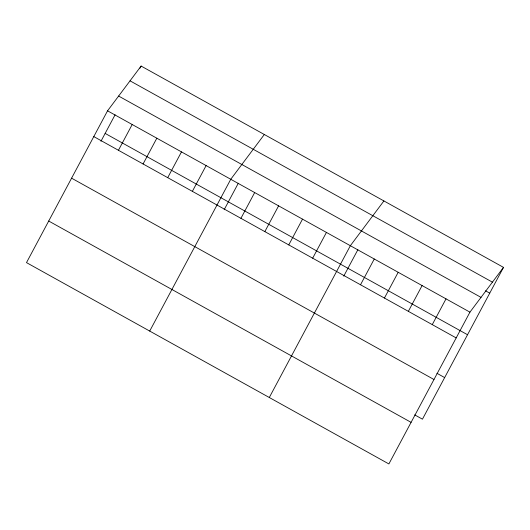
<?xml version="1.0" encoding="UTF-8"?>
<svg xmlns="http://www.w3.org/2000/svg" width="530" height="530" viewBox="0 0 530 530"><rect width="100%" height="100%" fill="white"/><g stroke="black" fill="none" stroke-linecap="round" stroke-linejoin="round"><path stroke-width="0.79" d="M107.55 110.823L26.5 262.622L388.887 463.942L469.938 312.15L503.5 267.378L141.112 66.058L107.55 110.823L469.938 312.15M100.952 141.265L115.103 114.772M139.966 68.204L141.112 66.058M118.435 150.281L132.195 124.517M143.08 163.969L156.834 138.204M167.719 177.663L181.479 151.891M192.364 191.35L206.124 165.585M149.712 331.071L230.762 179.273L264.324 134.507M224.163 209.721L238.315 183.221M240.925 218.327L254.678 192.562M264.841 231.617L278.601 205.852M288.757 244.906L302.517 219.135M312.673 258.19L326.434 232.425M269.3 397.507L350.35 245.715L383.912 200.943M343.751 276.156L357.902 249.656M360.513 284.769L374.266 258.998M384.429 298.052L398.189 272.287M408.345 311.342L422.105 285.577M432.261 324.632L446.022 298.86M503.5 267.378L422.45 419.177L414.712 414.877M130.035 80.832L492.423 282.152M485.52 290.804L489.74 293.15M118.627 96.049L481.015 297.376M105.145 133.414L467.533 334.735M93.79 136.588L456.184 337.915M436.919 373.286L444.657 377.585M71.583 178.179L433.977 379.507M48.707 221.03L411.094 422.357"/></g></svg>
